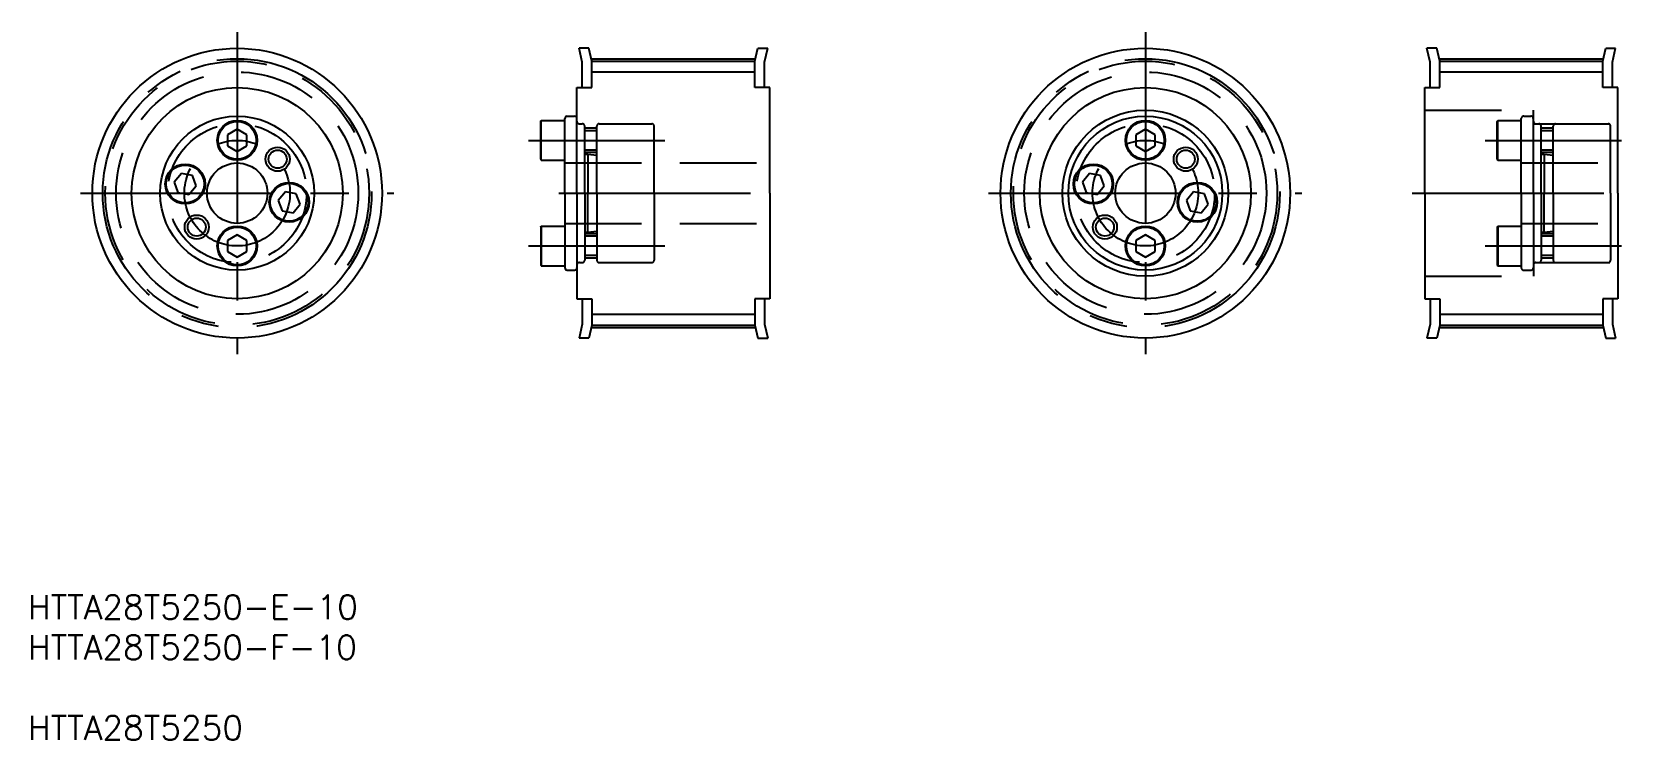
# Model space of a CAD drawing. Extents: x 16 to 282, y 12 to 129.
import ezdxf

# ---------------------------------------------------------------- set-up
doc = ezdxf.new("R2010")
doc.units = 0
doc.header["$PDMODE"] = 1
doc.linetypes.add('CENTER', pattern=[50.8, 31.75, -6.35, 6.35, -6.35])
doc.linetypes.add('DASHED', pattern=[19.05, 12.7, -6.35])
doc.layers.get('0').update_dxf_attribs({"linetype": 'CONTINUOUS'})
doc.layers.add('CENTER', color=1, linetype='CENTER')
doc.styles.add('MISUMI', font='txt.shx')

# ---------------------------------------------------------------- blocks, each defined once
blk = doc.blocks.new('*U6')
at = {"color": 7, "linetype": 'CONTINUOUS', "style": 'MISUMI'}
for s, p in [('HTTA28T5250-E-10', (15.05, 31.56)), ('HTTA28T5250-F-10', (15.05, 24.9)), ('HTTA28T5250', (15.05, 11.56))]:
    blk.add_text(s, height=4, dxfattribs=at).set_placement(p)

msp = doc.modelspace()

# ---------------------------------------------------------------- linework, layer by layer
at = {"color": 7, "linetype": 'CONTINUOUS'}
for p, q in [((108.03, 126.14), (106.39, 126.14)), ((106.93, 123.83), (106.39, 126.14)), ((108.53, 124.02), (108.03, 126.14)), ((135.53, 124.02), (136.03, 126.14)), ((136.03, 126.14), (137.67, 126.14)), ((137.13, 123.83), (137.67, 126.14)), ((248.54, 126.14), (246.9, 126.14)), ((247.44, 123.83), (246.9, 126.14)), ((249.04, 124.02), (248.54, 126.14)), ((276.04, 124.02), (276.54, 126.14)), ((276.54, 126.14), (278.18, 126.14)), ((277.64, 123.83), (278.18, 126.14)), ((106.93, 119.64), (106.93, 123.83)), ((108.53, 124.02), (135.53, 124.02)), ((108.53, 119.64), (108.53, 124.02)), ((135.53, 119.64), (135.53, 124.02)), ((137.13, 119.64), (137.13, 123.83)), ((247.44, 119.64), (247.44, 123.83)), ((249.04, 124.02), (276.04, 124.02)), ((249.04, 119.64), (249.04, 124.02)), ((276.04, 119.64), (276.04, 124.02)), ((277.64, 119.64), (277.64, 123.83)), ((106.03, 102.14), (106.03, 119.64)), ((106.03, 119.64), (108.53, 119.64)), ((138.03, 119.64), (135.53, 119.64)), ((138.03, 102.14), (138.03, 119.64)), ((246.54, 102.14), (246.54, 119.64)), ((246.54, 119.64), (249.04, 119.64)), ((278.54, 119.64), (276.04, 119.64)), ((278.54, 102.14), (278.54, 119.64)), ((104.03, 102.14), (104.03, 114.49)), ((104.43, 114.89), (105.63, 114.89)), ((106.03, 102.14), (106.03, 114.49)), ((49.73, 112.74), (48.13, 111.82)), ((48.13, 111.82), (48.13, 109.97)), ((51.33, 111.82), (49.73, 112.74)), ((51.33, 109.97), (51.33, 111.82)), ((100.03, 114.03), (100.12, 114.19)), ((100.03, 107.76), (100.03, 114.03)), ((100.12, 107.59), (100.12, 114.19)), ((100.12, 114.19), (104.03, 114.19)), ((104.03, 107.59), (104.03, 114.19)), ((104.03, 108.89), (104.03, 112.89)), ((200.24, 112.74), (198.64, 111.82)), ((198.64, 111.82), (198.64, 109.97)), ((201.84, 111.82), (200.24, 112.74)), ((201.84, 109.97), (201.84, 111.82)), ((48.13, 109.97), (49.73, 109.05)), ((49.73, 109.05), (51.33, 109.97)), ((198.64, 109.97), (200.24, 109.05)), ((200.24, 109.05), (201.84, 109.97)), ((100.03, 107.76), (100.12, 107.59)), ((100.12, 107.59), (104.03, 107.59)), ((104.03, 108.32), (104.03, 108.32)), ((40.48, 105.4), (39.29, 103.98)), ((39.29, 103.98), (39.92, 102.25)), ((42.3, 105.08), (40.48, 105.4)), ((42.93, 103.34), (42.3, 105.08)), ((104.03, 105.23), (104.03, 105.23)), ((190.99, 105.4), (189.8, 103.98)), ((189.8, 103.98), (190.43, 102.25)), ((192.81, 105.08), (190.99, 105.4)), ((193.44, 103.34), (192.81, 105.08)), ((39.92, 102.25), (41.74, 101.93)), ((41.74, 101.93), (42.93, 103.34)), ((57.71, 102.36), (56.53, 100.95)), ((59.53, 102.04), (57.71, 102.36)), ((60.16, 100.3), (59.53, 102.04)), ((104.03, 102.14), (104.03, 89.79)), ((106.03, 102.14), (106.03, 84.64)), ((138.03, 102.14), (138.03, 84.64)), ((190.43, 102.25), (192.25, 101.93)), ((192.25, 101.93), (193.44, 103.34)), ((208.22, 102.36), (207.04, 100.95)), ((210.04, 102.04), (208.22, 102.36)), ((210.67, 100.3), (210.04, 102.04)), ((246.54, 102.14), (246.54, 84.64)), ((278.54, 102.14), (278.54, 84.64)), ((56.53, 100.95), (57.16, 99.21)), ((57.16, 99.21), (58.98, 98.89)), ((58.98, 98.89), (60.16, 100.3)), ((207.04, 100.95), (207.67, 99.21)), ((207.67, 99.21), (209.49, 98.89)), ((209.49, 98.89), (210.67, 100.3)), ((100.03, 96.53), (100.12, 96.69)), ((100.03, 96.53), (100.03, 90.26)), ((100.12, 96.69), (104.03, 96.69)), ((100.12, 96.69), (100.12, 90.09)), ((104.03, 96.69), (104.03, 90.09)), ((49.73, 95.24), (48.13, 94.32)), ((48.13, 94.32), (48.13, 92.47)), ((51.33, 94.32), (49.73, 95.24)), ((51.33, 92.47), (51.33, 94.32)), ((104.03, 95.39), (104.03, 91.39)), ((200.24, 95.24), (198.64, 94.32)), ((198.64, 94.32), (198.64, 92.47)), ((201.84, 94.32), (200.24, 95.24)), ((201.84, 92.47), (201.84, 94.32)), ((48.13, 92.47), (49.73, 91.55)), ((49.73, 91.55), (51.33, 92.47)), ((198.64, 92.47), (200.24, 91.55)), ((200.24, 91.55), (201.84, 92.47)), ((100.03, 90.26), (100.12, 90.09)), ((100.12, 90.09), (104.03, 90.09)), ((104.43, 89.39), (105.63, 89.39)), ((106.03, 84.64), (108.53, 84.64)), ((106.93, 84.64), (106.93, 80.45)), ((108.53, 84.64), (108.53, 80.27)), ((135.53, 84.64), (135.53, 80.27)), ((138.03, 84.64), (135.53, 84.64)), ((137.13, 84.64), (137.13, 80.45)), ((246.54, 84.64), (249.04, 84.64)), ((247.44, 84.64), (247.44, 80.45)), ((249.04, 84.64), (249.04, 80.27)), ((276.04, 84.64), (276.04, 80.27)), ((278.54, 84.64), (276.04, 84.64)), ((277.64, 84.64), (277.64, 80.45)), ((106.93, 80.45), (106.39, 78.14)), ((108.53, 80.27), (108.03, 78.14)), ((108.53, 80.27), (135.53, 80.27)), ((135.53, 80.27), (136.03, 78.14)), ((137.13, 80.45), (137.67, 78.14)), ((247.44, 80.45), (246.9, 78.14)), ((249.04, 80.27), (248.54, 78.14)), ((249.04, 80.27), (276.04, 80.27)), ((276.04, 80.27), (276.54, 78.14)), ((277.64, 80.45), (278.18, 78.14)), ((108.03, 78.14), (106.39, 78.14)), ((136.03, 78.14), (137.67, 78.14)), ((248.54, 78.14), (246.9, 78.14)), ((276.54, 78.14), (278.18, 78.14))]:
    msp.add_line(p, q, dxfattribs=at)
at = {"color": 3, "linetype": 'CONTINUOUS'}
for p, q in [((108.53, 122.22), (135.53, 122.22)), ((249.04, 122.22), (276.04, 122.22)), ((108.53, 82.07), (135.53, 82.07)), ((249.04, 82.07), (276.04, 82.07))]:
    msp.add_line(p, q, dxfattribs=at)
at = {"color": 3, "linetype": 'DASHED'}
for p, q in [((246.54, 115.89), (264.54, 115.89)), ((262.54, 102.14), (262.54, 114.49)), ((262.94, 114.89), (264.14, 114.89)), ((264.54, 113.64), (264.54, 115.89)), ((264.54, 102.14), (264.54, 114.49)), ((106.44, 113.64), (106.93, 113.64)), ((107.33, 102.14), (107.33, 113.24)), ((109.33, 112.89), (107.33, 112.89)), ((109.33, 112.49), (107.33, 112.49)), ((109.33, 102.14), (109.33, 113.24)), ((109.73, 113.64), (118.43, 113.64)), ((118.83, 102.14), (118.83, 113.24)), ((258.54, 114.03), (258.63, 114.19)), ((258.54, 107.76), (258.54, 114.03)), ((258.63, 107.59), (258.63, 114.19)), ((258.63, 114.19), (262.54, 114.19)), ((262.54, 107.59), (262.54, 114.19)), ((262.54, 108.89), (262.54, 112.89)), ((264.54, 113.64), (278.54, 113.64)), ((264.95, 113.64), (265.44, 113.64)), ((265.84, 102.14), (265.84, 113.24)), ((267.84, 112.89), (265.84, 112.89)), ((267.84, 112.49), (265.84, 112.49)), ((267.84, 102.14), (267.84, 113.24)), ((268.24, 113.64), (276.94, 113.64)), ((277.34, 102.14), (277.34, 113.24)), ((109.33, 109.29), (107.33, 109.29)), ((267.84, 109.29), (265.84, 109.29)), ((104.03, 107.14), (138.03, 107.14)), ((109.33, 108.89), (107.33, 108.89)), ((107.33, 108.59), (107.83, 108.59)), ((107.83, 108.59), (107.83, 102.14)), ((107.83, 108.59), (109.33, 108.44)), ((258.54, 107.76), (258.63, 107.59)), ((258.63, 107.59), (262.54, 107.59)), ((262.54, 108.32), (262.54, 108.32)), ((262.54, 107.14), (277.34, 107.14)), ((267.84, 108.89), (265.84, 108.89)), ((265.84, 108.59), (266.34, 108.59)), ((266.34, 108.59), (266.34, 102.14)), ((266.34, 108.59), (267.84, 108.44)), ((262.54, 105.23), (262.54, 105.23)), ((106.03, 102.14), (106.03, 89.79)), ((107.33, 102.14), (107.33, 91.04)), ((107.83, 95.69), (107.83, 102.14)), ((109.33, 102.14), (109.33, 91.04)), ((118.83, 102.14), (118.83, 91.04)), ((262.54, 102.14), (262.54, 89.79)), ((264.54, 102.14), (264.54, 89.79)), ((265.84, 102.14), (265.84, 91.04)), ((266.34, 95.69), (266.34, 102.14)), ((267.84, 102.14), (267.84, 91.04)), ((277.34, 102.14), (277.34, 91.04)), ((104.03, 97.14), (138.03, 97.14)), ((107.33, 95.69), (107.83, 95.69)), ((107.83, 95.69), (109.33, 95.84)), ((258.54, 96.53), (258.63, 96.69)), ((258.54, 96.53), (258.54, 90.26)), ((258.63, 96.69), (262.54, 96.69)), ((258.63, 96.69), (258.63, 90.09)), ((262.54, 97.14), (277.34, 97.14)), ((262.54, 96.69), (262.54, 90.09)), ((265.84, 95.69), (266.34, 95.69)), ((266.34, 95.69), (267.84, 95.84)), ((109.33, 95.39), (107.33, 95.39)), ((109.33, 94.99), (107.33, 94.99)), ((262.54, 95.39), (262.54, 91.39)), ((267.84, 95.39), (265.84, 95.39)), ((267.84, 94.99), (265.84, 94.99)), ((106.44, 90.64), (106.93, 90.64)), ((109.33, 91.79), (107.33, 91.79)), ((109.33, 91.39), (107.33, 91.39)), ((109.73, 90.64), (118.43, 90.64)), ((264.54, 90.64), (264.54, 88.39)), ((264.54, 90.64), (278.54, 90.64)), ((264.95, 90.64), (265.44, 90.64)), ((267.84, 91.79), (265.84, 91.79)), ((267.84, 91.39), (265.84, 91.39)), ((268.24, 90.64), (276.94, 90.64)), ((246.54, 88.39), (264.54, 88.39)), ((258.54, 90.26), (258.63, 90.09)), ((258.63, 90.09), (262.54, 90.09)), ((262.94, 89.39), (264.14, 89.39))]:
    msp.add_line(p, q, dxfattribs=at)
at = {"color": 7, "linetype": 'CONTINUOUS'}
for centre, radius in [((49.73, 102.14), 24), ((200.24, 102.14), 24), ((49.73, 102.14), 17.5), ((200.24, 102.14), 17.5), ((49.73, 102.14), 12.75), ((200.24, 102.14), 13.75), ((200.24, 102.14), 12.75), ((49.73, 110.89), 3.3), ((49.73, 110.89), 3.14), ((200.24, 110.89), 3.3), ((200.24, 110.89), 3.14), ((56.43, 107.77), 1.5), ((206.94, 107.77), 1.5), ((49.73, 102.14), 5), ((200.24, 102.14), 5), ((58.35, 100.63), 3.3), ((58.35, 100.63), 3.14), ((208.86, 100.63), 3.3), ((208.86, 100.63), 3.14), ((43.03, 96.52), 1.5), ((49.73, 93.39), 3.3), ((49.73, 93.39), 3.14), ((193.54, 96.52), 1.5), ((200.24, 93.39), 3.3), ((200.24, 93.39), 3.14)]:
    msp.add_circle(centre, radius, dxfattribs=at)
at = {"color": 3, "linetype": 'DASHED'}
for centre, radius in [((49.73, 102.14), 21.87), ((200.24, 102.14), 21.87), ((49.73, 102.14), 20.07), ((200.24, 102.14), 20.07), ((49.73, 102.14), 11.5), ((200.24, 102.14), 11.5)]:
    msp.add_circle(centre, radius, dxfattribs=at)
at = {"color": 3}
for centre in [(56.43, 107.77), (206.94, 107.77), (43.03, 96.52), (193.54, 96.52)]:
    msp.add_circle(centre, 2, dxfattribs=at)
at = {"color": 7}
for centre, radius in [((41.11, 103.66), 3.3), ((41.11, 103.66), 3.14), ((191.62, 103.66), 3.3), ((191.62, 103.66), 3.14)]:
    msp.add_circle(centre, radius, dxfattribs=at)
at = {"color": 7, "linetype": 'CONTINUOUS'}
for centre, start, end in [((104.43, 114.49), 90, 180), ((105.63, 114.49), 0, 90), ((104.43, 89.79), 180, 270), ((105.63, 89.79), 270, 0)]:
    msp.add_arc(centre, 0.4, start, end, dxfattribs=at)
at = {"color": 3, "linetype": 'DASHED'}
for centre, radius, start, end in [((262.94, 114.49), 0.4, 90, 180), ((264.14, 114.49), 0.4, 0, 90), ((106.44, 114.05), 0.41, 180, 270), ((106.93, 113.24), 0.4, 0, 90), ((109.73, 113.24), 0.4, 90, 180), ((118.43, 113.24), 0.4, 0, 90), ((264.95, 114.05), 0.41, 180, 270), ((265.44, 113.24), 0.4, 0, 90), ((268.24, 113.24), 0.4, 90, 180), ((276.94, 113.24), 0.4, 0, 90), ((106.44, 90.23), 0.41, 90, 180), ((106.93, 91.04), 0.4, 270, 0), ((109.73, 91.04), 0.4, 180, 270), ((118.43, 91.04), 0.4, 270, 0), ((264.95, 90.23), 0.41, 90, 180), ((265.44, 91.04), 0.4, 270, 0), ((268.24, 91.04), 0.4, 180, 270), ((276.94, 91.04), 0.4, 270, 0), ((262.94, 89.79), 0.4, 180, 270), ((264.14, 89.79), 0.4, 270, 0)]:
    msp.add_arc(centre, radius, start, end, dxfattribs=at)
at = {"color": 7, "linetype": 'CONTINUOUS'}
for p in [(199.34, 126.85), (197.34, 124.35), (200.64, 121.65), (201.14, 121.65), (200.64, 113.05), (201.14, 113.05), (197.34, 110.35), (197.34, 106.6), (199.34, 107.85)]:
    msp.add_point(p, dxfattribs=at)
at = {"layer": 'CENTER', "color": 1, "linetype": 'CENTER'}
for p, q in [((49.73, 128.82), (49.73, 75.48)), ((200.24, 128.82), (200.24, 75.48)), ((108.44, 124.42), (135.63, 124.42)), ((248.95, 124.42), (276.14, 124.42)), ((98.03, 110.89), (120.63, 110.89)), ((256.54, 110.89), (279.14, 110.89)), ((23.76, 102.14), (75.68, 102.14)), ((103.03, 102.14), (141.03, 102.14)), ((174.27, 102.14), (226.19, 102.14)), ((244.48, 102.14), (281.54, 102.14)), ((98.03, 93.39), (120.63, 93.39)), ((256.54, 93.39), (279.14, 93.39)), ((108.44, 79.86), (135.63, 79.86)), ((248.95, 79.86), (276.14, 79.86))]:
    msp.add_line(p, q, dxfattribs=at)
for centre, radius in [((49.73, 102.14), 22.28), ((200.24, 102.14), 22.28), ((49.73, 102.14), 8.75), ((200.24, 102.14), 8.75)]:
    msp.add_circle(centre, radius, dxfattribs=at)

# ---------------------------------------------------------------- block references
at = {"color": 7, "linetype": 'CONTINUOUS'}
msp.add_blockref('*U6', (0, 0), dxfattribs=at)

doc.saveas('drawing.dxf')
